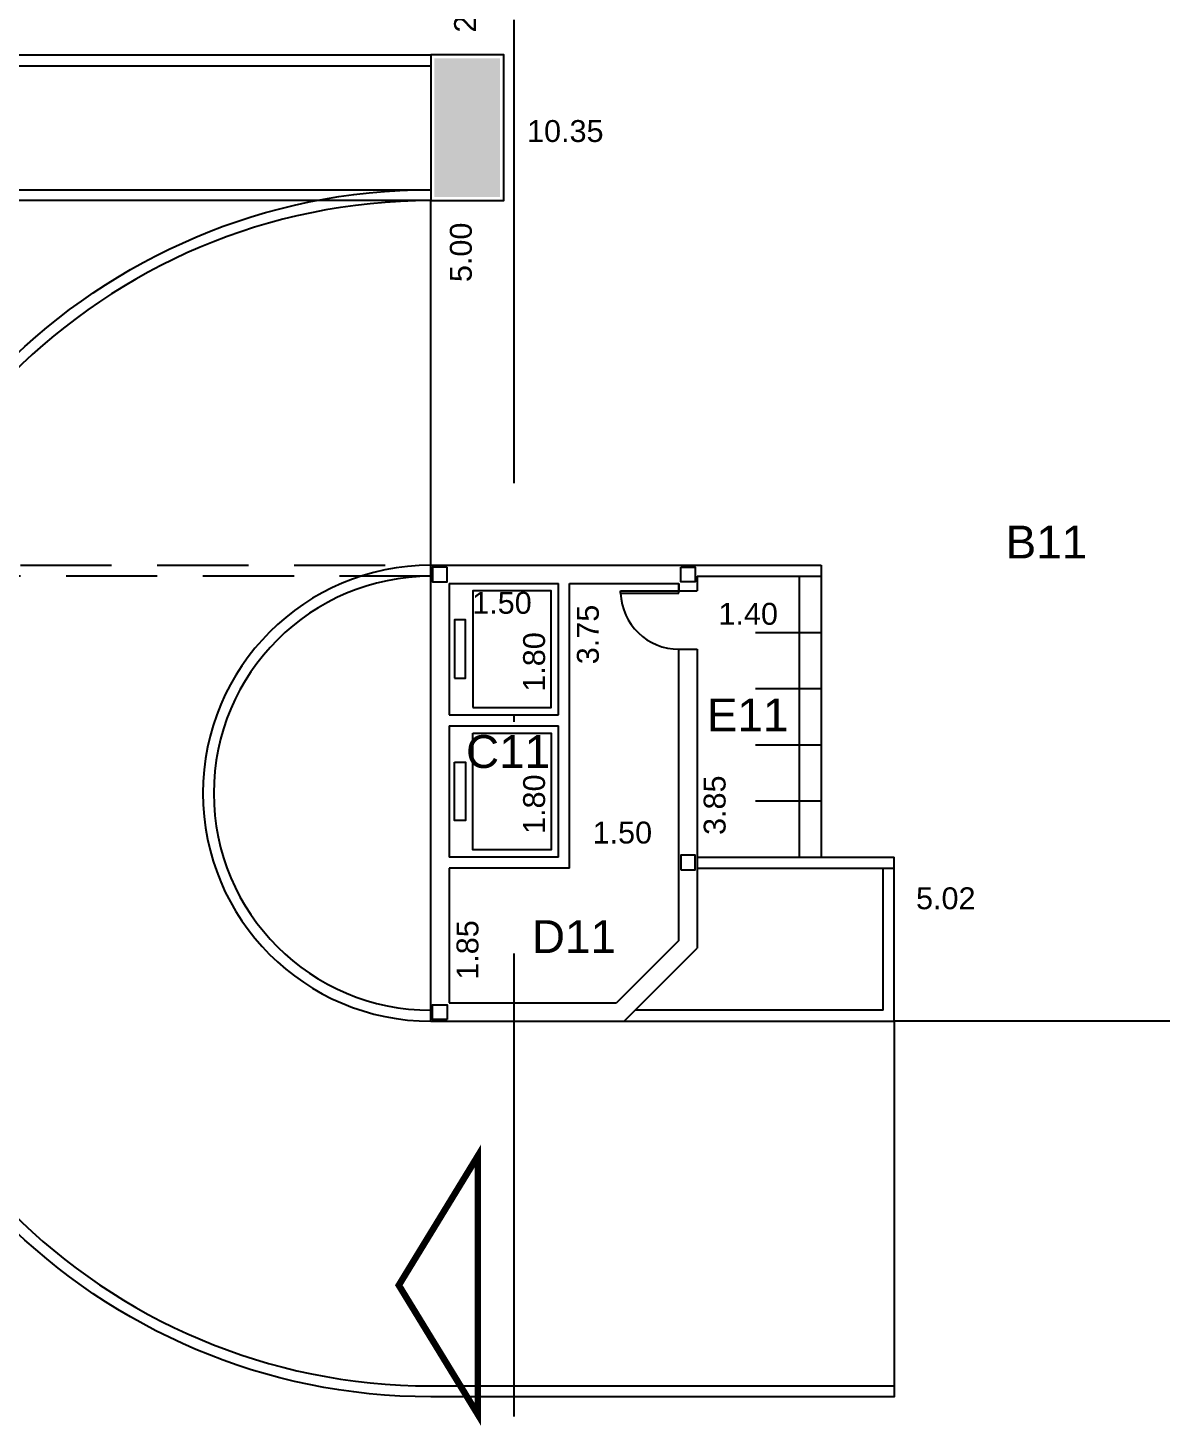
# Model space of a CAD drawing. Extents: x 652 to 872, y -56 to 210.
# Drawn here: x 764.84 to 780.37, y 62.73 to 81.9 of the extents above; entities that cross this region are included whole.
import ezdxf

# ---------------------------------------------------------------- set-up
doc = ezdxf.new("R2010")
doc.units = 0
doc.header["$LTSCALE"] = 2
doc.header["$PDMODE"] = 3
doc.linetypes.add('DASHDOT2', pattern=[12.7, 6.35, -3.175, 0, -3.175])
doc.linetypes.add('HIDDEN', pattern=[0.375, 0.25, -0.125])
doc.layers.get('0').update_dxf_attribs({"linetype": 'CONTINUOUS'})
doc.layers.get('DEFPOINTS').update_dxf_attribs({"linetype": 'CONTINUOUS'})
for name, color, linetype in [('02', 2, 'CONTINUOUS'), ('DIVISÓRIAS-ARY', 2, 'CONTINUOUS'), ('ESCADA-ARY', 7, 'CONTINUOUS'), ('ESQUADRIA-ARY', 2, 'CONTINUOUS'), ('HACHURAS-ARY', 9, 'CONTINUOUS'), ('INDIC-CORTE-TBS', 4, 'DASHDOT2'), ('PAREDE-ALTA-ARY', 1, 'CONTINUOUS'), ('PAREDE-BAIXA-ARY', 2, 'CONTINUOUS'), ('PILARES-PRINC-ARY', 5, 'CONTINUOUS'), ('PILARES-SECUND-ARY', 5, 'CONTINUOUS'), ('RAMPA-ARY', 2, 'CONTINUOUS'), ('RAMPA-PROJ-ARY', 7, 'HIDDEN'), ('TEXTO-PB-COR-ARY', 12, 'CONTINUOUS'), ('TEXTO-PB-COTAS-ARY', 12, 'CONTINUOUS')]:
    doc.layers.add(name, color=color, linetype=linetype)
doc.styles.add('ARIAL', font='arial.ttf', dxfattribs={"height": 0.5})
doc.styles.add('SEM_ESCALA', font='arial.ttf')
doc.dimstyles.new('DIMTIC100-ARY', dxfattribs={"dimtxt": 0.3, "dimasz": 0.12, "dimexe": 0.1, "dimexo": 0.15, "dimgap": 0.1, "dimtad": 1, "dimjust": 1, "dimtoh": 1, "dimrnd": 0.01, "dimzin": 0, "dimdsep": 46, "dimtxsty": 'SEM_ESCALA', "dimblk1": 'NONE', "dimblk2": 'NONE', "dimsah": 1, "dimcen": -0.1, "dimdle": 0.06, "dimse1": 1, "dimse2": 1, "dimsd1": 1, "dimsd2": 1, "dimclrd": 1, "dimclre": 1, "dimclrt": 2, "dimadec": 0, "dimazin": 0, "dimtfac": 1, "dimtix": 1, "dimtmove": 2, "dimatfit": 3, "dimldrblk": 'NONE', "dimfxl": 1, "dimtolj": 1, "dimtzin": 0, "dimarcsym": 0})

# ---------------------------------------------------------------- blocks, each defined once
blk = doc.blocks.new('*D15')
at = {"layer": 'DEFPOINTS', "color": 0, "linetype": 'ByBlock', "ltscale": 0.5}
for p in [(774.01, 74.38), (775.41, 74.38), (775.41, 73.61)]:
    blk.add_point(p, dxfattribs=at)
at = {"color": 2, "linetype": 'ByBlock', "ltscale": 0.5, "insert": (774.71, 73.863), "char_height": 0.3, "attachment_point": 5, "style": 'SEM_ESCALA'}
blk.add_mtext('\\A1;1.40', dxfattribs=at)
blk = doc.blocks.new('_NONE')
at = {"color": 0, "linetype": 'ByBlock', "ltscale": 0.5}
blk.add_circle((0, 0), 0.25, dxfattribs=at)
blk = doc.blocks.new('*D16')
at = {"layer": 'DEFPOINTS', "color": 0, "linetype": 'ByBlock', "ltscale": 0.5}
for p in [(774.01, 74.38), (774.505, 74.38), (774.01, 70.53)]:
    blk.add_point(p, dxfattribs=at)
at = {"color": 2, "linetype": 'ByBlock', "ltscale": 0.5, "insert": (774.252, 71.241), "char_height": 0.3, "attachment_point": 5, "rotation": 90, "style": 'SEM_ESCALA'}
blk.add_mtext('\\A1;3.85', dxfattribs=at)
blk = doc.blocks.new('*D19')
at = {"layer": 'DEFPOINTS', "color": 0, "linetype": 'ByBlock', "ltscale": 0.5}
for p in [(776.71, 70.53), (781.735, 70.455), (781.735, 69.709)]:
    blk.add_point(p, dxfattribs=at)
at = {"color": 2, "linetype": 'ByBlock', "ltscale": 0.5, "insert": (777.418, 69.963), "char_height": 0.3, "attachment_point": 5, "style": 'SEM_ESCALA'}
blk.add_mtext('\\A1;5.02', dxfattribs=at)
blk = doc.blocks.new('*D21')
at = {"layer": 'DEFPOINTS', "color": 0, "linetype": 'ByBlock', "ltscale": 0.5}
for p in [(771.36, 79.53), (771.026, 74.53), (771.36, 74.53)]:
    blk.add_point(p, dxfattribs=at)
at = {"color": 2, "linetype": 'ByBlock', "ltscale": 0.5, "insert": (770.773, 78.821), "char_height": 0.3, "attachment_point": 5, "rotation": 90, "style": 'SEM_ESCALA'}
blk.add_mtext('\\A1;5.00', dxfattribs=at)
blk = doc.blocks.new('*D22')
at = {"layer": 'DEFPOINTS', "color": 0, "linetype": 'ByBlock', "ltscale": 0.5}
for p in [(775.36, 84.03), (774.537, 74.53), (775.36, 74.53)]:
    blk.add_point(p, dxfattribs=at)
at = {"color": 2, "linetype": 'ByBlock', "ltscale": 0.5, "insert": (774.284, 83.321), "char_height": 0.3, "attachment_point": 5, "rotation": 90, "style": 'SEM_ESCALA'}
blk.add_mtext('\\A1;9.50', dxfattribs=at)
blk = doc.blocks.new('*D23')
at = {"layer": 'DEFPOINTS', "color": 0, "linetype": 'ByBlock', "ltscale": 0.5}
for p in [(771.36, 81.53), (781.71, 81.53), (781.71, 80.229)]:
    blk.add_point(p, dxfattribs=at)
at = {"color": 2, "linetype": 'ByBlock', "ltscale": 0.5, "insert": (772.203, 80.482), "char_height": 0.3, "attachment_point": 5, "style": 'SEM_ESCALA'}
blk.add_mtext('\\A1;10.35', dxfattribs=at)
blk = doc.blocks.new('*D25')
at = {"layer": 'DEFPOINTS', "color": 0, "linetype": 'ByBlock', "ltscale": 0.5}
for p in [(771.084, 84.03), (771.36, 84.03), (771.36, 81.53)]:
    blk.add_point(p, dxfattribs=at)
at = {"color": 2, "linetype": 'ByBlock', "ltscale": 0.5, "insert": (770.831, 82.242), "char_height": 0.3, "attachment_point": 5, "rotation": 90, "style": 'SEM_ESCALA'}
blk.add_mtext('\\A1;2.50', dxfattribs=at)
blk = doc.blocks.new('*D183')
at = {"layer": 'DEFPOINTS', "color": 0, "linetype": 'ByBlock', "ltscale": 0.5}
for p in [(760.243, 60.486), (760.243, 58.636), (760.243, 58.636)]:
    blk.add_point(p, dxfattribs=at)
at = {"color": 2, "linetype": 'ByBlock', "ltscale": 0.5, "insert": (759.99, 59.362), "char_height": 0.3, "attachment_point": 5, "rotation": 90, "style": 'SEM_ESCALA'}
blk.add_mtext('\\A1;1.85', dxfattribs=at)
blk = doc.blocks.new('*D185')
at = {"layer": 'DEFPOINTS', "color": 0, "linetype": 'ByBlock', "ltscale": 0.5}
for p in [(759.736, 63.867), (761.236, 63.359), (759.736, 61.459)]:
    blk.add_point(p, dxfattribs=at)
at = {"color": 2, "linetype": 'ByBlock', "ltscale": 0.5, "insert": (760.461, 64.12), "char_height": 0.3, "attachment_point": 5, "style": 'SEM_ESCALA'}
blk.add_mtext('\\A1;1.50', dxfattribs=at)
blk = doc.blocks.new('*D184')
at = {"layer": 'DEFPOINTS', "color": 0, "linetype": 'ByBlock', "ltscale": 0.5}
for p in [(761.156, 64.386), (761.156, 62.586), (761.156, 62.586)]:
    blk.add_point(p, dxfattribs=at)
at = {"color": 2, "linetype": 'ByBlock', "ltscale": 0.5, "insert": (760.903, 63.311), "char_height": 0.3, "attachment_point": 5, "rotation": 90, "style": 'SEM_ESCALA'}
blk.add_mtext('\\A1;1.80', dxfattribs=at)
blk = doc.blocks.new('*D182')
at = {"layer": 'DEFPOINTS', "color": 0, "linetype": 'ByBlock', "ltscale": 0.5}
for p in [(761.893, 64.399), (761.893, 60.649), (761.893, 60.649)]:
    blk.add_point(p, dxfattribs=at)
at = {"color": 2, "linetype": 'ByBlock', "ltscale": 0.5, "insert": (761.64, 63.688), "char_height": 0.3, "attachment_point": 5, "rotation": 90, "style": 'SEM_ESCALA'}
blk.add_mtext('\\A1;3.75', dxfattribs=at)
blk = doc.blocks.new('*D181')
at = {"layer": 'DEFPOINTS', "color": 0, "linetype": 'ByBlock', "ltscale": 0.5}
for p in [(761.156, 62.436), (761.156, 60.636), (761.156, 60.636)]:
    blk.add_point(p, dxfattribs=at)
at = {"color": 2, "linetype": 'ByBlock', "ltscale": 0.5, "insert": (760.903, 61.361), "char_height": 0.3, "attachment_point": 5, "rotation": 90, "style": 'SEM_ESCALA'}
blk.add_mtext('\\A1;1.80', dxfattribs=at)
blk = doc.blocks.new('*D186')
at = {"layer": 'DEFPOINTS', "color": 0, "linetype": 'ByBlock', "ltscale": 0.5}
for p in [(770.61, 73.761), (772.11, 73.253), (770.61, 71.353)]:
    blk.add_point(p, dxfattribs=at)
at = {"color": 2, "linetype": 'ByBlock', "ltscale": 0.5, "insert": (771.335, 74.014), "char_height": 0.3, "attachment_point": 5, "style": 'SEM_ESCALA'}
blk.add_mtext('\\A1;1.50', dxfattribs=at)

msp = doc.modelspace()

# ---------------------------------------------------------------- hatches: boundary and pattern name
at = {"layer": 'HACHURAS-ARY', "ltscale": 0.5}
msp.add_hatch(color=256, dxfattribs=at).paths.add_polyline_path([(771.31, 81.48), (770.41, 81.48), (770.41, 79.58), (771.31, 79.58)])

# ---------------------------------------------------------------- linework, layer by layer
at = {"layer": '02'}
for points in [[(770.935, 72.58), (772.01, 72.58), (772.01, 74.181), (770.935, 74.181)], [(770.685, 72.981), (770.835, 72.981), (770.835, 73.781), (770.685, 73.781)], [(770.935, 72.23), (772.01, 72.23), (772.01, 70.63), (770.935, 70.63)], [(770.685, 71.83), (770.835, 71.83), (770.835, 71.03), (770.685, 71.03)]]:
    msp.add_lwpolyline(points, close=True, dxfattribs=at)
at = {"layer": 'DIVISÓRIAS-ARY'}
for p, q in [((772.961, 74.18), (773.76, 74.18)), ((772.961, 74.15), (772.961, 74.18)), ((773.76, 74.15), (773.76, 74.18)), ((772.961, 74.15), (773.76, 74.15))]:
    msp.add_line(p, q, dxfattribs=at)
at = {"layer": 'DIVISÓRIAS-ARY', "color": 7, "ltscale": 0.5}
msp.add_arc((773.76, 74.18), 0.8, 182.1491, 270, dxfattribs=at)
at = {"layer": 'ESCADA-ARY'}
msp.add_line((776.71, 68.28), (776.71, 63.28), dxfattribs=at)
at = {"layer": 'ESQUADRIA-ARY'}
for p, q in [((775.41, 74.38), (775.41, 70.53)), ((775.71, 74.38), (775.71, 70.53)), ((774.81, 73.61), (775.71, 73.61)), ((774.81, 72.84), (775.71, 72.84)), ((774.81, 72.07), (775.71, 72.07)), ((774.81, 71.3), (775.71, 71.3))]:
    msp.add_line(p, q, dxfattribs=at)
at = {"layer": 'INDIC-CORTE-TBS', "ltscale": 0.5}
msp.add_line((771.504, 62.858), (771.504, 210.116), dxfattribs=at)
at = {"layer": 'INDIC-CORTE-TBS', "linetype": 'Continuous', "ltscale": 0.5, "const_width": 0.0899}
msp.add_lwpolyline([(771.004, 66.432), (769.921, 64.66), (771.004, 62.889)], close=True, dxfattribs=at)
at = {"layer": 'PAREDE-ALTA-ARY'}
for p, q in [((770.36, 68.28), (770.36, 74.53)), ((770.36, 74.53), (775.71, 74.53)), ((774.01, 74.38), (775.71, 74.38)), ((774.01, 74.38), (774.01, 74.18)), ((775.71, 74.53), (775.71, 74.38)), ((770.61, 74.28), (770.61, 72.48)), ((770.61, 74.28), (772.11, 74.28)), ((772.11, 72.48), (772.11, 74.28)), ((772.26, 74.28), (773.76, 74.28)), ((772.26, 71.13), (772.26, 74.28)), ((773.76, 74.18), (773.76, 74.28)), ((773.76, 74.28), (773.76, 74.18)), ((773.76, 74.18), (774.01, 74.18)), ((772.26, 70.38), (772.26, 73.98)), ((773.76, 69.384), (773.76, 73.38)), ((773.76, 73.38), (774.01, 73.38)), ((774.01, 73.38), (774.01, 69.28)), ((770.61, 72.48), (772.11, 72.48)), ((770.61, 72.33), (772.11, 72.33)), ((770.61, 72.33), (770.61, 70.53)), ((772.11, 70.53), (772.11, 72.33)), ((772.11, 70.53), (770.61, 70.53)), ((770.61, 70.38), (770.61, 68.53)), ((772.26, 70.38), (770.61, 70.38)), ((774.01, 70.53), (776.71, 70.53)), ((774.01, 70.38), (776.71, 70.38)), ((776.71, 70.38), (776.71, 70.53)), ((773.76, 69.384), (772.907, 68.53)), ((773.01, 68.28), (774.01, 69.28)), ((770.61, 68.53), (772.907, 68.53)), ((770.36, 68.28), (773.01, 68.28))]:
    msp.add_line(p, q, dxfattribs=at)
at = {"layer": 'PAREDE-BAIXA-ARY'}
for p, q in [((755.887, 81.53), (770.36, 81.53)), ((756, 81.38), (770.36, 81.38))]:
    msp.add_line(p, q, dxfattribs=at)
at = {"layer": 'PILARES-PRINC-ARY'}
msp.add_lwpolyline([(770.36, 79.53), (771.36, 79.53), (771.36, 81.53), (770.36, 81.53)], close=True, dxfattribs=at)
at = {"layer": 'PILARES-SECUND-ARY'}
for points in [[(770.585, 74.505), (770.385, 74.505), (770.385, 74.305), (770.585, 74.305)], [(773.785, 74.505), (773.985, 74.505), (773.985, 74.305), (773.785, 74.305)], [(773.785, 70.355), (773.985, 70.355), (773.985, 70.555), (773.785, 70.555)], [(770.585, 68.305), (770.385, 68.305), (770.385, 68.505), (770.585, 68.505)]]:
    msp.add_lwpolyline(points, close=True, dxfattribs=at)
at = {"layer": 'RAMPA-ARY'}
for p, q in [((770.36, 74.53), (770.36, 79.53)), ((776.56, 68.43), (776.56, 70.38)), ((776.71, 68.28), (776.71, 70.38)), ((776.56, 68.43), (773.16, 68.43)), ((773.01, 68.28), (776.71, 68.28)), ((782.71, 68.28), (776.71, 68.28))]:
    msp.add_line(p, q, dxfattribs=at)
msp.add_lwpolyline([(770.36, 79.53, 1), (770.36, 63.28), (776.71, 63.28), (776.71, 63.13), (770.36, 63.13, -1), (770.36, 79.68)], format="xyb", dxfattribs=at)
for radius in [3.125, 2.975]:
    msp.add_arc((770.36, 71.405), radius, 90, 270, dxfattribs=at)
at = {"layer": 'RAMPA-PROJ-ARY', "linetype": 'Continuous'}
msp.add_lwpolyline([(770.36, 79.53), (762.36, 79.53, 0.303347), (753.121, 73.357), (749.702, 65.101), (749.563, 65.158), (752.983, 73.414, -0.303347), (762.36, 79.68), (770.36, 79.68)], format="xyb", dxfattribs=at)
at = {"layer": 'RAMPA-PROJ-ARY', "linetype": 'HIDDEN', "ltscale": 2.5}
for points in [[(770.36, 74.38), (762.799, 74.38)], [(762.86, 74.53), (770.36, 74.53)]]:
    msp.add_lwpolyline(points, dxfattribs=at)

# ---------------------------------------------------------------- texts
at = {"layer": 'TEXTO-PB-COR-ARY', "style": 'ARIAL'}
for s, p in [('B11', (778.239, 74.624)), ('E11', (774.143, 72.254)), ('C11', (770.842, 71.752)), ('D11', (771.745, 69.215))]:
    msp.add_text(s, height=0.45, dxfattribs=at).set_placement(p)

# ---------------------------------------------------------------- dimensions: what is measured, and where the dimension line sits
at = {"layer": 'TEXTO-PB-COTAS-ARY', "ltscale": 0.5}
for base, p1, p2, picture, middle in [((771.084, 84.03), (771.36, 81.53), (771.36, 84.03), '*D25', (770.831, 82.242)), ((774.537, 74.53), (775.36, 84.03), (775.36, 74.53), '*D22', (774.284, 83.321)), ((771.026, 74.53), (771.36, 79.53), (771.36, 74.53), '*D21', (770.773, 78.821)), ((774.505, 74.38), (774.01, 70.53), (774.01, 74.38), '*D16', (774.252, 71.241))]:
    dim = msp.add_linear_dim(base=base, p1=p1, p2=p2, angle=90, dimstyle='DIMTIC100-ARY', dxfattribs=at)
    dim.commit()
    dim.dimension.update_dxf_attribs({"geometry": picture, "text_midpoint": middle})
for base, p1, p2, picture, middle in [((781.71, 80.229), (771.36, 81.53), (781.71, 81.53), '*D23', (772.203, 80.482)), ((775.41, 73.61), (774.01, 74.38), (775.41, 74.38), '*D15', (774.71, 73.863)), ((781.73515097, 69.709413451), (776.71015097, 70.530250463), (781.73515097, 70.455250463), '*D19', (777.418247832, 69.962585347))]:
    dim = msp.add_linear_dim(base=base, p1=p1, p2=p2, dimstyle='DIMTIC100-ARY', dxfattribs=at)
    dim.commit()
    dim.dimension.update_dxf_attribs({"geometry": picture, "text_midpoint": middle})
for base, p1, p2, picture, middle, set_off in [((770.61, 73.761), (772.11, 73.253), (770.61, 71.353), '*D185', (771.335, 74.014), (10.874, 9.894)), ((772.26, 70.611), (773.76, 70.103), (772.26, 68.203), '*D186', (772.985, 70.864), (1.65, -3.15))]:
    dim = msp.add_linear_dim(base=base, p1=p1, p2=p2, dimstyle='DIMTIC100-ARY', override={"dimjust": 2}, dxfattribs=at)
    dim.commit()
    dim.dimension.update_dxf_attribs({"geometry": picture, "text_midpoint": middle, "insert": set_off})
for base, p1, p2, picture, middle in [((772.03, 72.48), (772.03, 74.28), (772.03, 72.48), '*D184', (771.777, 73.205)), ((772.03, 70.53), (772.03, 72.33), (772.03, 70.53), '*D181', (771.777, 71.255)), ((771.117, 68.53), (771.117, 70.38), (771.117, 68.53), '*D183', (770.864, 69.256))]:
    dim = msp.add_linear_dim(base=base, p1=p1, p2=p2, angle=270, dimstyle='DIMTIC100-ARY', override={"dimjust": 2}, dxfattribs=at)
    dim.commit()
    dim.dimension.update_dxf_attribs({"geometry": picture, "text_midpoint": middle, "insert": (10.874, 9.894)})
dim = msp.add_linear_dim(base=(772.767, 70.543), p1=(772.767, 74.293), p2=(772.767, 70.543), angle=270, dimstyle='DIMTIC100-ARY', dxfattribs=at)
dim.commit()
dim.dimension.update_dxf_attribs({"geometry": '*D182', "text_midpoint": (772.513, 73.582), "insert": (10.874, 9.894)})

doc.saveas('drawing.dxf')
